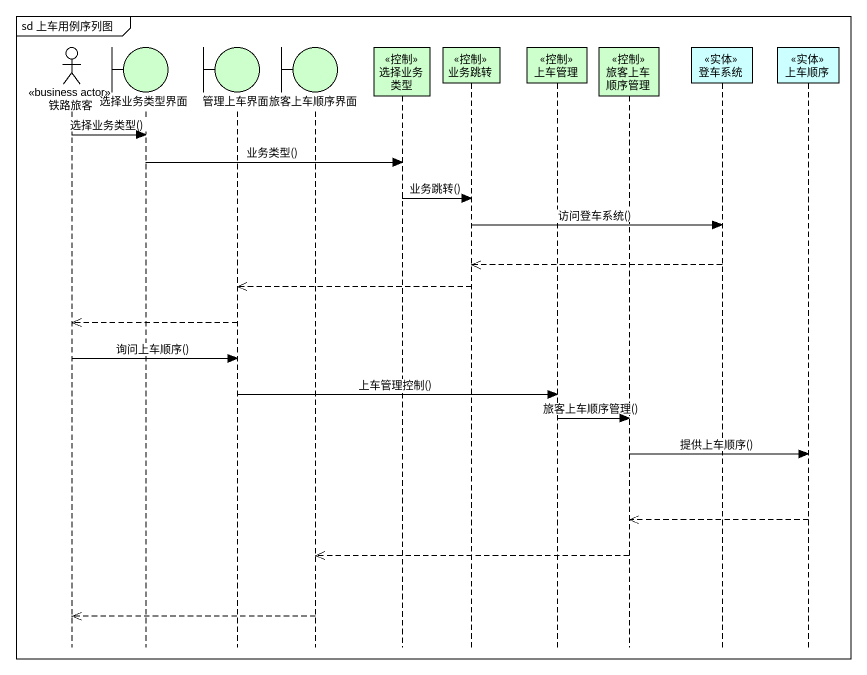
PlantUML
@startuml
mainframe sd 上车用例序列图
hide footbox
actor 铁路旅客 <<business actor>>
boundary 选择业务类型界面 #CCFFCC
boundary 管理上车界面 #CCFFCC
boundary 旅客上车顺序界面 #CCFFCC
participant 选择业务类型 <<控制>> #CCFFCC
participant 业务跳转 <<控制>> #CCFFCC
participant 上车管理 <<控制>> #CCFFCC
participant 旅客上车顺序管理 <<控制>> #CCFFCC
participant 登车系统 <<实体>> #CCFFFF
participant 上车顺序 <<实体>> #CCFFFF

铁路旅客 -> 选择业务类型界面 : 选择业务类型()
选择业务类型界面 -> 选择业务类型 : 业务类型()
选择业务类型 -> 业务跳转 : 业务跳转()
业务跳转 -> 登车系统 : 访问登车系统()
登车系统 -->> 业务跳转
业务跳转 -->> 管理上车界面
管理上车界面 -->> 铁路旅客
铁路旅客 -> 管理上车界面 : 询问上车顺序()
管理上车界面 -> 上车管理 : 上车管理控制()
上车管理 -> 旅客上车顺序管理 : 旅客上车顺序管理()
旅客上车顺序管理 -> 上车顺序 : 提供上车顺序()
上车顺序 -->> 旅客上车顺序管理
旅客上车顺序管理 -->> 旅客上车顺序界面
旅客上车顺序界面 -->> 铁路旅客
@enduml
